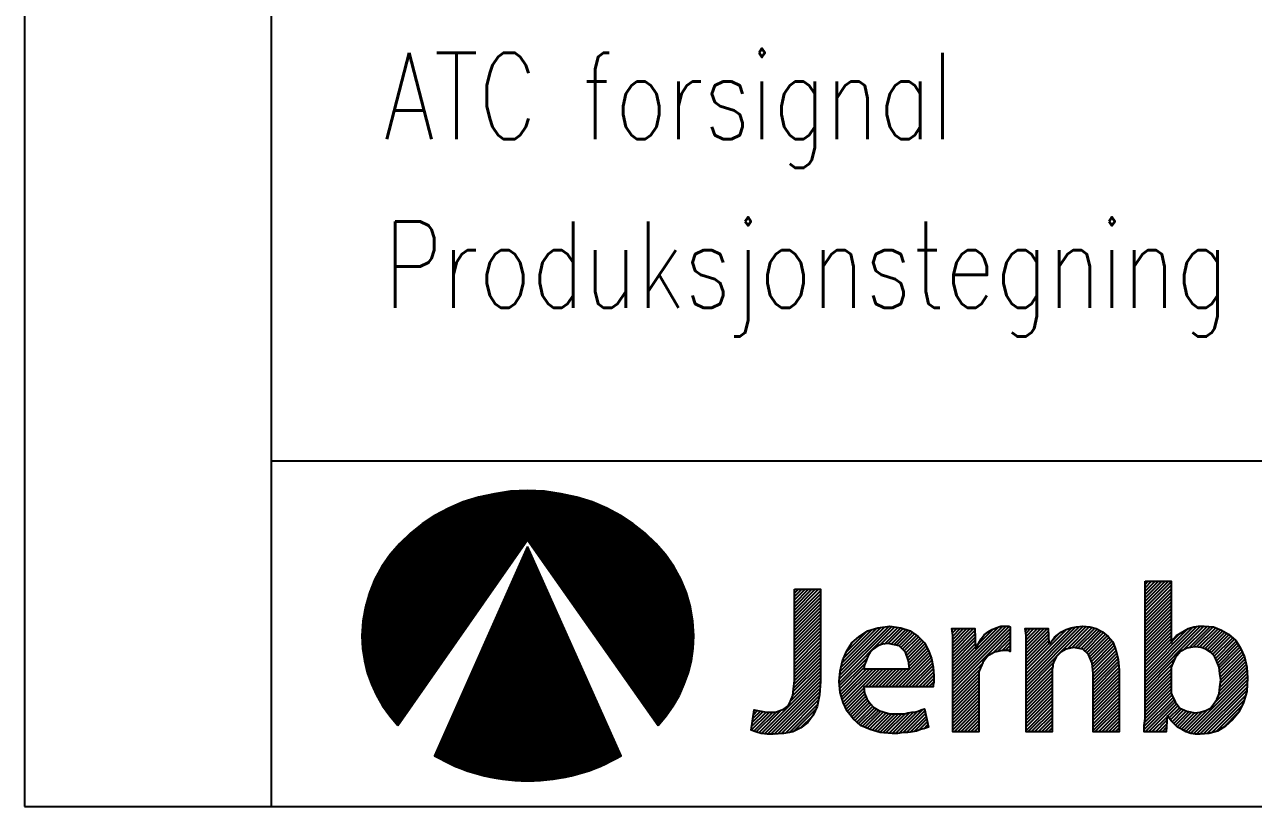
# Model space of a CAD drawing. Header units: millimetres. Extents: x 0 to 3600, y 0 to 5540.
# Drawn here: x 0 to 995, y 0 to 633 of the extents above; entities that cross this region are included whole.
import ezdxf
from ezdxf.enums import TextEntityAlignment as Align

# ---------------------------------------------------------------- set-up
doc = ezdxf.new("R2010")
doc.units = ezdxf.units.MM
doc.header["$LTSCALE"] = 6
for name, color, linetype in [('RAMME', 7, 'Continuous'), ('TITT-018', 4, 'Continuous'), ('TITT-035', 7, 'Continuous'), ('TITT-050', 5, 'Continuous'), ('TITT-TEKST25', 2, 'Continuous'), ('TITT-TEKST35', 7, 'Continuous'), ('TITT-TEKST50', 5, 'Continuous')]:
    doc.layers.add(name, color=color, linetype=linetype)
doc.styles.add('TITTEL', font='romans.shx', dxfattribs={"width": 0.65})

# ---------------------------------------------------------------- blocks, each defined once
blk = doc.blocks.new('*X2')
at = {"color": 0}
for p, q in [((1227.044, 64.384), (1228.322, 65.662)), ((1227.044, 64.561), (1228.145, 65.662)), ((1227.044, 64.738), (1227.968, 65.662)), ((1227.044, 64.914), (1227.792, 65.662)), ((1227.044, 65.091), (1227.615, 65.662)), ((1227.044, 65.268), (1227.438, 65.662)), ((1227.044, 65.445), (1227.261, 65.662)), ((1227.044, 65.621), (1227.085, 65.662)), ((1227.044, 64.207), (1228.416, 65.579)), ((1245.538, 64.846), (1246.769, 66.077)), ((1245.538, 65.023), (1246.592, 66.077)), ((1245.538, 65.2), (1246.415, 66.077)), ((1245.538, 65.377), (1246.238, 66.077)), ((1245.538, 65.553), (1246.062, 66.077)), ((1245.538, 65.73), (1245.885, 66.077)), ((1245.538, 65.907), (1245.708, 66.077)), ((1245.538, 64.67), (1246.909, 66.041)), ((1245.538, 64.493), (1246.909, 65.864)), ((1245.538, 64.316), (1246.909, 65.687)), ((1245.538, 64.139), (1246.909, 65.511)), ((1227.044, 64.03), (1228.416, 65.402)), ((1227.044, 63.854), (1228.416, 65.225)), ((1227.044, 63.677), (1228.416, 65.048)), ((1227.044, 63.5), (1228.416, 64.872)), ((1245.538, 63.962), (1246.909, 65.334)), ((1245.538, 63.786), (1246.909, 65.157)), ((1245.538, 63.609), (1246.909, 64.98)), ((1227.044, 63.323), (1228.416, 64.695)), ((1227.044, 63.147), (1228.416, 64.518)), ((1227.044, 62.97), (1228.416, 64.341)), ((1227.044, 62.793), (1228.416, 64.164)), ((1245.538, 63.432), (1246.909, 64.804)), ((1245.538, 63.255), (1246.909, 64.627)), ((1245.538, 63.079), (1246.909, 64.45)), ((1245.538, 62.902), (1246.909, 64.273)), ((1227.044, 62.616), (1228.416, 63.988)), ((1227.044, 62.439), (1228.416, 63.811)), ((1227.044, 62.263), (1228.416, 63.634)), ((1229.417, 60.746), (1232.341, 63.67)), ((1229.423, 60.929), (1232.186, 63.692)), ((1229.438, 61.121), (1232.018, 63.701)), ((1229.453, 61.312), (1231.814, 63.674)), ((1229.5, 61.537), (1231.61, 63.647)), ((1229.553, 61.766), (1231.396, 63.609)), ((1229.643, 62.033), (1231.14, 63.53)), ((1231.551, 62.703), (1232.496, 63.648)), ((1231.79, 62.766), (1232.65, 63.626)), ((1231.994, 62.793), (1232.783, 63.582)), ((1232.14, 62.762), (1232.916, 63.538)), ((1235.364, 63.511), (1235.436, 63.584)), ((1235.382, 63.352), (1235.613, 63.584)), ((1235.398, 60.893), (1238.213, 63.708)), ((1235.398, 61.07), (1238.036, 63.708)), ((1235.398, 60.716), (1238.376, 63.695)), ((1235.398, 61.247), (1237.823, 63.672)), ((1235.398, 62.484), (1236.497, 63.584)), ((1235.398, 62.661), (1236.32, 63.584)), ((1235.398, 62.838), (1236.144, 63.584)), ((1235.398, 63.015), (1235.967, 63.584)), ((1235.398, 63.191), (1235.79, 63.584)), ((1235.398, 60.54), (1238.431, 63.573)), ((1236.738, 62.764), (1237.543, 63.569)), ((1239.231, 63.49), (1239.326, 63.584)), ((1239.249, 63.331), (1239.502, 63.584)), ((1239.263, 60.692), (1242.276, 63.706)), ((1239.263, 60.516), (1242.435, 63.688)), ((1239.263, 60.869), (1242.08, 63.687)), ((1239.263, 61.046), (1241.877, 63.66)), ((1239.263, 61.223), (1241.671, 63.631)), ((1239.263, 62.46), (1240.386, 63.584)), ((1239.263, 62.637), (1240.209, 63.584)), ((1239.263, 62.814), (1240.033, 63.584)), ((1239.263, 62.99), (1239.856, 63.584)), ((1239.263, 63.167), (1239.679, 63.584)), ((1239.263, 61.399), (1241.417, 63.554)), ((1241.44, 62.516), (1242.594, 63.671)), ((1241.667, 62.567), (1242.74, 63.639)), ((1241.848, 62.571), (1242.881, 63.604)), ((1242, 62.546), (1243.012, 63.558)), ((1245.538, 62.725), (1246.909, 64.096)), ((1245.538, 62.548), (1246.909, 63.92)), ((1245.538, 62.371), (1246.909, 63.743)), ((1245.538, 60.604), (1248.643, 63.708)), ((1245.538, 60.78), (1248.466, 63.708)), ((1245.538, 60.957), (1248.274, 63.693)), ((1245.538, 61.134), (1248.053, 63.649)), ((1245.538, 62.195), (1246.909, 63.566)), ((1245.538, 61.311), (1247.792, 63.565)), ((1247.571, 62.46), (1248.807, 63.696)), ((1247.856, 62.568), (1248.97, 63.682)), ((1248.077, 62.612), (1249.133, 63.669)), ((1248.257, 62.615), (1249.264, 63.623)), ((1248.414, 62.596), (1249.39, 63.572)), ((1248.558, 62.563), (1249.516, 63.522)), ((1227.044, 62.086), (1228.416, 63.457)), ((1227.044, 61.909), (1228.416, 63.281)), ((1227.044, 61.732), (1228.416, 63.104)), ((1227.044, 61.556), (1228.416, 62.927)), ((1229.77, 62.336), (1230.863, 63.43)), ((1230.053, 62.797), (1230.205, 62.949)), ((1232.285, 62.731), (1233.049, 63.494)), ((1232.431, 62.7), (1233.175, 63.444)), ((1232.575, 62.666), (1233.279, 63.371)), ((1232.663, 62.578), (1233.383, 63.298)), ((1232.751, 62.49), (1233.487, 63.225)), ((1232.84, 62.401), (1233.588, 63.149)), ((1232.917, 62.302), (1233.676, 63.061)), ((1232.964, 62.172), (1233.765, 62.973)), ((1233.011, 62.042), (1233.853, 62.884)), ((1235.398, 62.307), (1236.566, 63.475)), ((1235.398, 60.363), (1238.431, 63.397)), ((1235.398, 62.131), (1236.572, 63.305)), ((1235.398, 61.954), (1236.579, 63.135)), ((1235.398, 61.777), (1236.586, 62.965)), ((1237.484, 62.272), (1238.431, 63.22)), ((1237.757, 62.368), (1238.431, 63.043)), ((1237.977, 62.412), (1238.431, 62.866)), ((1239.263, 62.283), (1240.433, 63.454)), ((1239.263, 62.107), (1240.442, 63.286)), ((1239.263, 61.93), (1240.451, 63.118)), ((1239.263, 61.753), (1240.46, 62.95)), ((1240.596, 62.909), (1240.989, 63.302)), ((1242.151, 62.52), (1243.13, 63.499)), ((1242.283, 62.475), (1243.248, 63.44)), ((1242.371, 62.387), (1243.352, 63.368)), ((1242.46, 62.298), (1243.447, 63.286)), ((1242.547, 62.209), (1243.542, 63.204)), ((1242.602, 62.088), (1243.63, 63.115)), ((1242.658, 61.966), (1243.712, 63.02)), ((1242.713, 61.845), (1243.793, 62.925)), ((1245.538, 62.018), (1246.909, 63.389)), ((1245.538, 61.841), (1246.909, 63.213)), ((1245.538, 61.664), (1246.909, 63.036)), ((1246.944, 62.894), (1247.35, 63.3)), ((1248.691, 62.519), (1249.635, 63.464)), ((1248.806, 62.458), (1249.749, 63.401)), ((1248.912, 62.387), (1249.863, 63.337)), ((1249.013, 62.311), (1249.97, 63.268)), ((1249.101, 62.223), (1250.064, 63.185)), ((1249.19, 62.134), (1250.158, 63.102)), ((1249.245, 62.013), (1250.251, 63.019)), ((1249.298, 61.889), (1250.337, 62.928)), ((1227.044, 61.379), (1228.416, 62.75)), ((1227.044, 61.202), (1228.416, 62.573)), ((1227.044, 61.025), (1228.416, 62.397)), ((1227.044, 60.848), (1228.416, 62.22)), ((1232.184, 60.508), (1234.105, 62.429)), ((1232.361, 60.508), (1234.156, 62.303)), ((1233.058, 61.913), (1233.928, 62.782)), ((1233.082, 61.76), (1233.987, 62.665)), ((1233.098, 61.599), (1234.046, 62.547)), ((1235.398, 61.6), (1236.593, 62.795)), ((1235.398, 61.424), (1236.6, 62.626)), ((1238.162, 62.42), (1238.431, 62.69)), ((1238.339, 62.42), (1238.431, 62.513)), ((1239.263, 61.576), (1240.468, 62.782)), ((1242.757, 61.712), (1243.859, 62.814)), ((1242.769, 61.548), (1243.91, 62.688)), ((1242.782, 61.383), (1243.96, 62.562)), ((1242.795, 61.219), (1244.008, 62.432)), ((1242.795, 61.043), (1244.043, 62.291)), ((1245.538, 61.488), (1246.909, 62.859)), ((1249.351, 61.765), (1250.403, 62.817)), ((1249.404, 61.641), (1250.469, 62.707)), ((1249.449, 61.51), (1250.536, 62.596)), ((1249.469, 61.353), (1250.596, 62.48)), ((1249.488, 61.195), (1250.651, 62.358)), ((1249.508, 61.038), (1250.706, 62.237)), ((1226.987, 60.261), (1228.416, 61.69)), ((1227.01, 60.46), (1228.416, 61.866)), ((1227.027, 60.655), (1228.416, 62.043)), ((1229.429, 60.581), (1230.876, 62.028)), ((1229.441, 60.416), (1230.774, 61.75)), ((1232.538, 60.508), (1234.207, 62.177)), ((1232.715, 60.508), (1234.257, 62.051)), ((1232.891, 60.508), (1234.293, 61.91)), ((1233.068, 60.508), (1234.32, 61.76)), ((1233.245, 60.508), (1234.347, 61.611)), ((1235.398, 60.186), (1236.956, 61.744)), ((1239.263, 60.339), (1240.714, 61.79)), ((1239.263, 60.162), (1240.669, 61.568)), ((1242.795, 60.866), (1244.078, 62.149)), ((1242.795, 60.689), (1244.114, 62.008)), ((1242.795, 60.512), (1244.133, 61.85)), ((1242.795, 60.336), (1244.145, 61.685)), ((1245.538, 60.427), (1247.09, 61.979)), ((1245.538, 60.25), (1246.973, 61.685)), ((1249.461, 60.284), (1250.866, 61.689)), ((1249.483, 60.483), (1250.833, 61.833)), ((1249.505, 60.682), (1250.8, 61.977)), ((1249.527, 60.881), (1250.762, 62.115)), ((1225.311, 58.055), (1228.416, 61.159)), ((1225.469, 58.035), (1228.416, 60.982)), ((1226.833, 59.753), (1228.416, 61.336)), ((1226.962, 60.059), (1228.416, 61.513)), ((1229.452, 60.251), (1230.711, 61.509)), ((1229.488, 60.11), (1230.842, 61.464)), ((1229.529, 59.975), (1231.019, 61.464)), ((1229.571, 59.84), (1231.196, 61.464)), ((1229.613, 59.704), (1231.372, 61.464)), ((1229.665, 59.58), (1231.549, 61.464)), ((1230.77, 60.508), (1231.726, 61.464)), ((1230.947, 60.508), (1231.903, 61.464)), ((1231.124, 60.508), (1232.08, 61.464)), ((1231.3, 60.508), (1232.256, 61.464)), ((1231.477, 60.508), (1232.433, 61.464)), ((1231.654, 60.508), (1232.61, 61.464)), ((1231.831, 60.508), (1232.787, 61.464)), ((1232.008, 60.508), (1232.963, 61.464)), ((1233.422, 60.508), (1234.367, 61.454)), ((1233.599, 60.508), (1234.382, 61.292)), ((1233.775, 60.508), (1234.397, 61.13)), ((1233.952, 60.508), (1234.4, 60.956)), ((1235.398, 60.009), (1236.838, 61.45)), ((1235.398, 59.833), (1236.769, 61.204)), ((1235.398, 59.656), (1236.769, 61.027)), ((1239.263, 59.985), (1240.634, 61.357)), ((1239.263, 59.808), (1240.634, 61.18)), ((1239.263, 59.632), (1240.634, 61.003)), ((1242.795, 60.159), (1244.156, 61.52)), ((1242.795, 59.982), (1244.166, 61.354)), ((1242.795, 59.805), (1244.166, 61.177)), ((1242.795, 59.629), (1244.166, 61)), ((1245.538, 60.073), (1246.909, 61.445)), ((1245.538, 59.897), (1246.909, 61.268)), ((1245.538, 59.72), (1246.909, 61.091)), ((1247.81, 58.103), (1250.923, 61.215)), ((1247.942, 58.058), (1250.934, 61.05)), ((1249.211, 59.681), (1250.911, 61.38)), ((1249.412, 60.058), (1250.899, 61.545)), ((1225.626, 58.016), (1228.416, 60.806)), ((1225.802, 58.015), (1228.405, 60.618)), ((1225.983, 58.02), (1228.394, 60.43)), ((1229.72, 59.459), (1230.709, 60.447)), ((1229.776, 59.337), (1230.729, 60.29)), ((1234.129, 60.508), (1234.4, 60.78)), ((1234.306, 60.508), (1234.359, 60.561)), ((1235.398, 59.479), (1236.769, 60.85)), ((1235.398, 59.302), (1236.769, 60.674)), ((1235.398, 59.125), (1236.769, 60.497)), ((1235.398, 58.949), (1236.769, 60.32)), ((1239.263, 59.455), (1240.634, 60.826)), ((1239.263, 59.278), (1240.634, 60.65)), ((1239.263, 59.101), (1240.634, 60.473)), ((1239.263, 58.925), (1240.634, 60.296)), ((1242.795, 59.452), (1244.166, 60.823)), ((1242.795, 59.275), (1244.166, 60.646)), ((1242.795, 59.098), (1244.166, 60.47)), ((1242.795, 58.921), (1244.166, 60.293)), ((1245.538, 59.543), (1246.909, 60.914)), ((1245.538, 59.366), (1246.909, 60.738)), ((1245.538, 59.189), (1246.909, 60.561)), ((1245.538, 59.013), (1246.909, 60.384)), ((1248.093, 58.032), (1250.935, 60.874)), ((1248.252, 58.015), (1250.924, 60.687)), ((1248.429, 58.015), (1250.913, 60.499)), ((1248.622, 58.031), (1250.902, 60.311)), ((1226.175, 58.034), (1228.383, 60.243)), ((1226.366, 58.049), (1228.365, 60.048)), ((1226.568, 58.074), (1228.321, 59.827)), ((1229.832, 59.216), (1230.757, 60.142)), ((1229.91, 59.118), (1230.811, 60.018)), ((1229.989, 59.02), (1230.864, 59.895)), ((1230.067, 58.922), (1230.933, 59.787)), ((1230.146, 58.824), (1231.004, 59.681)), ((1235.398, 58.772), (1236.769, 60.143)), ((1235.398, 58.595), (1236.769, 59.967)), ((1235.398, 58.418), (1236.769, 59.79)), ((1239.263, 58.748), (1240.634, 60.119)), ((1239.263, 58.571), (1240.634, 59.942)), ((1239.263, 58.394), (1240.634, 59.766)), ((1242.795, 58.745), (1244.166, 60.116)), ((1242.795, 58.568), (1244.166, 59.939)), ((1242.795, 58.391), (1244.166, 59.763)), ((1245.496, 58.441), (1247.012, 59.956)), ((1245.496, 58.264), (1247.066, 59.834)), ((1245.514, 58.636), (1246.957, 60.078)), ((1245.537, 58.835), (1246.909, 60.207)), ((1245.549, 58.14), (1247.122, 59.713)), ((1248.816, 58.049), (1250.848, 60.08)), ((1249.037, 58.093), (1250.777, 59.832)), ((1224.769, 58.219), (1225.728, 59.179)), ((1224.788, 58.416), (1225.551, 59.179)), ((1224.82, 58.625), (1225.399, 59.203)), ((1224.853, 58.834), (1225.249, 59.23)), ((1224.885, 59.042), (1225.102, 59.26)), ((1224.901, 58.175), (1225.905, 59.179)), ((1224.917, 59.251), (1224.96, 59.294)), ((1225.035, 58.132), (1226.099, 59.196)), ((1225.172, 58.093), (1226.372, 59.292)), ((1226.78, 58.109), (1228.277, 59.606)), ((1227.013, 58.165), (1228.193, 59.346)), ((1227.367, 58.342), (1228.046, 59.022)), ((1230.237, 58.737), (1231.084, 59.585)), ((1230.33, 58.654), (1231.173, 59.497)), ((1230.424, 58.571), (1231.265, 59.412)), ((1230.517, 58.488), (1231.371, 59.342)), ((1230.636, 58.43), (1231.477, 59.271)), ((1230.761, 58.378), (1231.611, 59.228)), ((1230.886, 58.326), (1231.748, 59.188)), ((1231.011, 58.274), (1231.886, 59.149)), ((1231.144, 58.23), (1232.023, 59.11)), ((1231.279, 58.189), (1232.186, 59.095)), ((1231.414, 58.147), (1232.362, 59.095)), ((1231.549, 58.106), (1232.539, 59.095)), ((1231.709, 58.089), (1232.716, 59.095)), ((1231.875, 58.078), (1232.903, 59.105)), ((1232.041, 58.067), (1233.132, 59.158)), ((1232.207, 58.056), (1233.329, 59.179)), ((1232.384, 58.056), (1233.526, 59.199)), ((1232.573, 58.069), (1233.832, 59.327)), ((1232.779, 58.098), (1233.924, 59.243)), ((1232.956, 58.098), (1233.955, 59.097)), ((1235.398, 58.242), (1236.769, 59.613)), ((1235.472, 58.14), (1236.769, 59.436)), ((1235.649, 58.14), (1236.769, 59.259)), ((1235.826, 58.14), (1236.769, 59.083)), ((1239.263, 58.217), (1240.634, 59.589)), ((1239.361, 58.14), (1240.634, 59.412)), ((1239.538, 58.14), (1240.634, 59.235)), ((1239.715, 58.14), (1240.634, 59.059)), ((1242.795, 58.214), (1244.166, 59.586)), ((1242.897, 58.14), (1244.166, 59.409)), ((1243.074, 58.14), (1244.166, 59.232)), ((1243.251, 58.14), (1244.166, 59.055)), ((1245.725, 58.14), (1247.197, 59.612)), ((1246.739, 58.977), (1247.273, 59.511)), ((1246.81, 58.87), (1247.349, 59.41)), ((1246.881, 58.764), (1247.461, 59.344)), ((1246.962, 58.669), (1247.583, 59.29)), ((1247.05, 58.58), (1247.705, 59.236)), ((1247.139, 58.492), (1247.846, 59.199)), ((1247.227, 58.404), (1247.993, 59.17)), ((1247.34, 58.34), (1248.14, 59.14)), ((1247.458, 58.281), (1248.34, 59.163)), ((1247.57, 58.217), (1248.566, 59.213)), ((1247.681, 58.15), (1248.846, 59.316)), ((1249.281, 58.159), (1250.667, 59.545)), ((1249.656, 58.358), (1250.49, 59.192)), ((1233.154, 58.119), (1233.987, 58.952)), ((1233.369, 58.158), (1234.018, 58.807)), ((1233.625, 58.237), (1234.05, 58.662)), ((1233.863, 58.298), (1234.082, 58.517)), ((1236.003, 58.14), (1236.769, 58.906)), ((1236.179, 58.14), (1236.769, 58.729)), ((1236.356, 58.14), (1236.769, 58.552)), ((1236.533, 58.14), (1236.769, 58.376)), ((1239.892, 58.14), (1240.634, 58.882)), ((1240.069, 58.14), (1240.634, 58.705)), ((1240.245, 58.14), (1240.634, 58.528)), ((1240.422, 58.14), (1240.634, 58.351)), ((1243.427, 58.14), (1244.166, 58.879)), ((1243.604, 58.14), (1244.166, 58.702)), ((1243.781, 58.14), (1244.166, 58.525)), ((1243.958, 58.14), (1244.166, 58.348)), ((1245.902, 58.14), (1246.7, 58.937)), ((1246.079, 58.14), (1246.69, 58.751)), ((1246.256, 58.14), (1246.681, 58.565)), ((1246.433, 58.14), (1246.672, 58.379)), ((1236.71, 58.14), (1236.769, 58.199)), ((1240.599, 58.14), (1240.634, 58.175)), ((1244.134, 58.14), (1244.166, 58.172)), ((1246.609, 58.14), (1246.663, 58.193))]:
    blk.add_line(p, q, dxfattribs=at)
blk = doc.blocks.new('*X1')
at = {"color": 0}
for p, q in [((1239.18, 90.66), (1258.64, 110.12)), ((1239.19, 90.49), (1258.85, 110.15)), ((1239.19, 90.85), (1258.43, 110.09)), ((1239.2, 90.16), (1259.26, 110.21)), ((1239.2, 90.32), (1259.05, 110.18)), ((1239.2, 91.04), (1258.22, 110.06)), ((1239.21, 89.99), (1259.44, 110.22)), ((1239.21, 91.23), (1258.01, 110.03)), ((1239.22, 89.82), (1259.63, 110.23)), ((1239.23, 89.65), (1259.81, 110.23)), ((1239.23, 91.41), (1257.8, 109.99)), ((1239.24, 89.48), (1259.99, 110.24)), ((1239.24, 91.6), (1257.6, 109.96)), ((1239.25, 89.15), (1260.36, 110.25)), ((1239.25, 89.31), (1260.18, 110.25)), ((1239.25, 91.79), (1257.39, 109.93)), ((1239.26, 88.98), (1260.55, 110.26)), ((1239.26, 91.98), (1257.18, 109.9)), ((1239.27, 92.17), (1256.97, 109.86)), ((1239.28, 92.36), (1256.74, 109.81)), ((1239.29, 88.82), (1260.73, 110.27)), ((1239.3, 92.55), (1256.52, 109.77)), ((1239.31, 88.67), (1260.91, 110.27)), ((1239.32, 92.74), (1256.29, 109.72)), ((1239.33, 88.52), (1261.1, 110.28)), ((1239.35, 88.36), (1261.28, 110.29)), ((1239.35, 92.95), (1256.07, 109.67)), ((1239.38, 88.21), (1261.46, 110.29)), ((1239.39, 93.17), (1255.85, 109.63)), ((1239.4, 88.05), (1261.64, 110.29)), ((1239.42, 87.9), (1261.81, 110.29)), ((1239.42, 93.38), (1255.62, 109.58)), ((1239.45, 87.75), (1261.98, 110.28)), ((1239.46, 93.59), (1255.4, 109.53)), ((1239.47, 87.59), (1262.15, 110.27)), ((1239.49, 87.44), (1262.32, 110.27)), ((1239.52, 87.29), (1262.49, 110.26)), ((1239.55, 87.14), (1262.66, 110.25)), ((1239.59, 87), (1262.83, 110.25)), ((1239.62, 86.86), (1263, 110.24)), ((1239.65, 86.72), (1263.17, 110.24)), ((1239.69, 86.57), (1263.34, 110.23)), ((1239.72, 86.43), (1263.51, 110.22)), ((1239.76, 86.29), (1263.69, 110.22)), ((1239.79, 86.14), (1263.85, 110.21)), ((1239.82, 86), (1264.01, 110.19)), ((1239.86, 85.86), (1264.16, 110.16)), ((1239.89, 85.72), (1264.31, 110.14)), ((1239.94, 85.59), (1264.47, 110.12)), ((1239.99, 85.46), (1264.62, 110.09)), ((1240.04, 85.33), (1264.78, 110.07)), ((1240.08, 85.2), (1264.93, 110.05)), ((1240.13, 85.07), (1265.08, 110.03)), ((1240.18, 84.94), (1265.24, 110)), ((1240.23, 84.81), (1265.39, 109.98)), ((1240.27, 84.68), (1265.55, 109.96)), ((1240.32, 84.55), (1265.7, 109.93)), ((1240.37, 84.43), (1265.85, 109.91)), ((1240.42, 84.3), (1266.01, 109.89)), ((1240.46, 84.17), (1266.16, 109.86)), ((1240.52, 84.04), (1266.3, 109.83)), ((1240.57, 83.92), (1266.45, 109.8)), ((1240.63, 83.8), (1266.59, 109.77)), ((1240.68, 83.68), (1266.74, 109.74)), ((1240.73, 83.55), (1266.88, 109.7)), ((1240.79, 83.43), (1267.03, 109.67)), ((1240.84, 83.31), (1267.17, 109.64)), ((1240.9, 83.19), (1267.32, 109.61)), ((1240.95, 83.06), (1267.47, 109.58)), ((1261.61, 103.54), (1267.61, 109.55)), ((1261.68, 103.44), (1267.76, 109.52)), ((1239.5, 93.81), (1255.17, 109.48)), ((1239.53, 94.02), (1254.95, 109.44)), ((1239.57, 94.23), (1254.7, 109.36)), ((1239.61, 94.45), (1254.43, 109.27)), ((1239.65, 94.66), (1254.17, 109.19)), ((1239.72, 94.91), (1253.91, 109.1)), ((1239.79, 95.16), (1253.65, 109.02)), ((1239.86, 95.41), (1253.38, 108.93)), ((1239.93, 95.66), (1253.12, 108.85)), ((1240.01, 95.91), (1252.86, 108.76)), ((1240.08, 96.16), (1252.55, 108.63)), ((1240.15, 96.4), (1252.24, 108.5)), ((1240.25, 96.68), (1251.94, 108.37)), ((1240.38, 96.98), (1251.63, 108.24)), ((1240.5, 97.28), (1251.32, 108.11)), ((1240.62, 97.58), (1251.01, 107.98)), ((1261.75, 103.34), (1267.9, 109.48)), ((1261.83, 103.23), (1268.05, 109.45)), ((1261.9, 103.13), (1268.19, 109.42)), ((1261.97, 103.03), (1268.33, 109.38)), ((1262.05, 102.92), (1268.46, 109.34)), ((1262.12, 102.82), (1268.59, 109.29)), ((1262.19, 102.71), (1268.73, 109.25)), ((1262.27, 102.61), (1268.86, 109.21)), ((1262.34, 102.51), (1269, 109.16)), ((1262.41, 102.4), (1269.13, 109.12)), ((1262.48, 102.3), (1269.26, 109.08)), ((1262.56, 102.2), (1269.4, 109.04)), ((1262.63, 102.09), (1269.53, 108.99)), ((1262.7, 101.99), (1269.67, 108.95)), ((1262.78, 101.88), (1269.8, 108.91)), ((1262.85, 101.78), (1269.93, 108.86)), ((1262.92, 101.68), (1270.07, 108.82)), ((1263, 101.57), (1270.2, 108.78)), ((1263.07, 101.47), (1270.33, 108.73)), ((1263.14, 101.37), (1270.45, 108.68)), ((1263.21, 101.26), (1270.58, 108.62)), ((1263.29, 101.16), (1270.7, 108.57)), ((1263.36, 101.05), (1270.83, 108.52)), ((1263.43, 100.95), (1270.95, 108.47)), ((1263.51, 100.85), (1271.07, 108.41)), ((1263.58, 100.74), (1271.2, 108.36)), ((1263.65, 100.64), (1271.32, 108.31)), ((1263.73, 100.53), (1271.45, 108.26)), ((1263.8, 100.43), (1271.57, 108.2)), ((1263.87, 100.33), (1271.69, 108.15)), ((1263.94, 100.22), (1271.82, 108.1)), ((1264.02, 100.12), (1271.94, 108.04)), ((1264.09, 100.02), (1272.07, 107.99)), ((1264.16, 99.91), (1272.19, 107.94)), ((1264.24, 99.81), (1272.31, 107.88)), ((1240.74, 97.88), (1250.66, 107.8)), ((1240.87, 98.18), (1250.28, 107.6)), ((1241.04, 98.53), (1249.9, 107.4)), ((1241.27, 98.94), (1249.52, 107.19)), ((1241.49, 99.34), (1249.15, 106.99)), ((1241.72, 99.74), (1248.67, 106.69)), ((1241.99, 100.19), (1248.15, 106.35)), ((1264.31, 99.7), (1272.42, 107.82)), ((1264.38, 99.6), (1272.54, 107.76)), ((1264.46, 99.5), (1272.65, 107.69)), ((1264.53, 99.39), (1272.77, 107.63)), ((1264.6, 99.29), (1272.88, 107.57)), ((1264.67, 99.19), (1273, 107.51)), ((1264.75, 99.08), (1273.11, 107.45)), ((1264.82, 98.98), (1273.23, 107.39)), ((1264.89, 98.87), (1273.34, 107.33)), ((1264.97, 98.77), (1273.46, 107.26)), ((1265.04, 98.67), (1273.58, 107.2)), ((1265.11, 98.56), (1273.69, 107.14)), ((1265.19, 98.46), (1273.81, 107.08)), ((1265.26, 98.36), (1273.92, 107.02)), ((1265.33, 98.25), (1274.04, 106.96)), ((1265.4, 98.15), (1274.15, 106.89)), ((1265.48, 98.04), (1274.25, 106.82)), ((1265.55, 97.94), (1274.36, 106.75)), ((1265.62, 97.84), (1274.47, 106.68)), ((1265.7, 97.73), (1274.57, 106.61)), ((1265.77, 97.63), (1274.68, 106.54)), ((1265.84, 97.52), (1274.79, 106.47)), ((1265.91, 97.42), (1274.89, 106.4)), ((1265.99, 97.32), (1275, 106.33)), ((1266.06, 97.21), (1275.11, 106.26)), ((1266.13, 97.11), (1275.21, 106.19)), ((1242.39, 100.77), (1247.64, 106.01)), ((1242.79, 101.34), (1246.99, 105.54)), ((1243.51, 102.24), (1246.15, 104.88)), ((1266.21, 97.01), (1275.32, 106.12)), ((1266.28, 96.9), (1275.43, 106.05)), ((1266.35, 96.8), (1275.53, 105.98)), ((1266.43, 96.69), (1275.64, 105.91)), ((1266.5, 96.59), (1275.75, 105.84)), ((1266.57, 96.49), (1275.85, 105.76)), ((1266.64, 96.38), (1275.95, 105.69)), ((1266.72, 96.28), (1276.05, 105.61)), ((1266.79, 96.18), (1276.15, 105.53)), ((1266.86, 96.07), (1276.25, 105.46)), ((1266.94, 95.97), (1276.35, 105.38)), ((1267.01, 95.86), (1276.45, 105.3)), ((1267.08, 95.76), (1276.55, 105.23)), ((1267.16, 95.66), (1276.65, 105.15)), ((1267.23, 95.55), (1276.75, 105.07)), ((1267.3, 95.45), (1276.85, 105)), ((1267.37, 95.35), (1276.95, 104.92)), ((1267.45, 95.24), (1277.05, 104.84)), ((1267.52, 95.14), (1277.15, 104.76)), ((1267.59, 95.03), (1277.25, 104.69)), ((1267.67, 94.93), (1277.35, 104.61)), ((1267.74, 94.83), (1277.44, 104.53)), ((1241.01, 82.94), (1261.14, 103.07)), ((1267.81, 94.72), (1277.53, 104.44)), ((1267.89, 94.62), (1277.62, 104.36)), ((1267.96, 94.51), (1277.71, 104.27)), ((1268.03, 94.41), (1277.8, 104.18)), ((1268.1, 94.31), (1277.89, 104.09)), ((1268.18, 94.2), (1277.98, 104.01)), ((1268.25, 94.1), (1278.07, 103.92)), ((1268.32, 94), (1278.16, 103.83)), ((1268.4, 93.89), (1278.25, 103.75)), ((1268.47, 93.79), (1278.34, 103.66)), ((1268.54, 93.68), (1278.43, 103.57)), ((1268.62, 93.58), (1278.52, 103.49)), ((1268.69, 93.48), (1278.61, 103.4)), ((1268.76, 93.37), (1278.7, 103.31)), ((1268.83, 93.27), (1278.79, 103.22)), ((1268.91, 93.17), (1278.88, 103.14)), ((1268.98, 93.06), (1278.96, 103.04)), ((1269.05, 92.96), (1279.04, 102.95)), ((1241.06, 82.82), (1260.72, 102.48)), ((1241.12, 82.7), (1260.31, 101.89)), ((1241.18, 82.58), (1259.9, 101.31)), ((1259.87, 98.97), (1262.18, 101.29)), ((1260.01, 99.29), (1262.13, 101.41)), ((1260.15, 99.61), (1262.07, 101.53)), ((1260.29, 99.93), (1262.02, 101.66)), ((1260.43, 100.25), (1261.96, 101.78)), ((1260.57, 100.57), (1261.91, 101.9)), ((1260.72, 100.88), (1261.86, 102.02)), ((1260.86, 101.2), (1261.8, 102.15)), ((1261, 101.52), (1261.75, 102.27)), ((1261.14, 101.84), (1261.69, 102.39)), ((1261.28, 102.16), (1261.64, 102.51)), ((1261.42, 102.48), (1261.58, 102.63)), ((1269.13, 92.85), (1279.12, 102.85)), ((1269.2, 92.75), (1279.2, 102.76)), ((1269.27, 92.65), (1279.29, 102.66)), ((1269.35, 92.54), (1279.37, 102.57)), ((1269.42, 92.44), (1279.45, 102.47)), ((1269.49, 92.34), (1279.53, 102.38)), ((1269.56, 92.23), (1279.61, 102.28)), ((1269.64, 92.13), (1279.7, 102.19)), ((1269.71, 92.02), (1279.78, 102.09)), ((1269.78, 91.92), (1279.86, 102)), ((1269.86, 91.82), (1279.94, 101.9)), ((1269.93, 91.71), (1280.02, 101.81)), ((1270, 91.61), (1280.1, 101.71)), ((1270.08, 91.5), (1280.18, 101.61)), ((1270.15, 91.4), (1280.26, 101.51)), ((1270.22, 91.3), (1280.33, 101.4)), ((1270.29, 91.19), (1280.4, 101.3)), ((1241.24, 82.47), (1259.49, 100.72)), ((1241.31, 82.36), (1259.08, 100.13)), ((1257.88, 94.52), (1262.95, 99.58)), ((1258.03, 94.83), (1262.89, 99.7)), ((1258.17, 95.15), (1262.84, 99.83)), ((1258.31, 95.47), (1262.78, 99.95)), ((1258.45, 95.79), (1262.73, 100.07)), ((1258.59, 96.11), (1262.68, 100.19)), ((1258.73, 96.43), (1262.62, 100.31)), ((1258.88, 96.75), (1262.57, 100.44)), ((1259.02, 97.06), (1262.51, 100.56)), ((1259.16, 97.38), (1262.46, 100.68)), ((1259.3, 97.7), (1262.4, 100.8)), ((1259.44, 98.02), (1262.35, 100.92)), ((1259.58, 98.34), (1262.29, 101.05)), ((1259.72, 98.66), (1262.24, 101.17)), ((1270.37, 91.09), (1280.47, 101.19)), ((1270.44, 90.99), (1280.54, 101.09)), ((1270.51, 90.88), (1280.62, 100.99)), ((1270.59, 90.78), (1280.69, 100.88)), ((1270.66, 90.67), (1280.76, 100.78)), ((1270.73, 90.57), (1280.83, 100.67)), ((1270.8, 90.47), (1280.91, 100.57)), ((1270.88, 90.36), (1280.98, 100.46)), ((1270.95, 90.26), (1281.05, 100.36)), ((1271.02, 90.16), (1281.12, 100.25)), ((1271.1, 90.05), (1281.2, 100.15)), ((1271.17, 89.95), (1281.27, 100.05)), ((1271.24, 89.84), (1281.33, 99.93)), ((1271.32, 89.74), (1281.4, 99.82)), ((1271.39, 89.64), (1281.46, 99.71)), ((1271.46, 89.53), (1281.52, 99.59)), ((1241.37, 82.25), (1258.66, 99.54)), ((1241.44, 82.14), (1258.25, 98.95)), ((1241.5, 82.03), (1257.84, 98.36)), ((1256.04, 90.38), (1263.66, 97.99)), ((1256.18, 90.7), (1263.6, 98.12)), ((1256.33, 91.01), (1263.55, 98.24)), ((1256.47, 91.33), (1263.5, 98.36)), ((1256.61, 91.65), (1263.44, 98.48)), ((1256.75, 91.97), (1263.39, 98.6)), ((1256.89, 92.29), (1263.33, 98.73)), ((1257.03, 92.61), (1263.28, 98.85)), ((1257.18, 92.92), (1263.22, 98.97)), ((1257.32, 93.24), (1263.17, 99.09)), ((1257.46, 93.56), (1263.11, 99.21)), ((1257.6, 93.88), (1263.06, 99.34)), ((1257.74, 94.2), (1263, 99.46)), ((1271.53, 89.43), (1281.59, 99.48)), ((1271.61, 89.33), (1281.65, 99.37)), ((1271.68, 89.22), (1281.71, 99.25)), ((1271.75, 89.12), (1281.78, 99.14)), ((1271.83, 89.01), (1281.84, 99.03)), ((1271.9, 88.91), (1281.9, 98.91)), ((1271.97, 88.81), (1281.97, 98.8)), ((1272.05, 88.7), (1282.03, 98.69)), ((1272.12, 88.6), (1282.09, 98.57)), ((1272.19, 88.49), (1282.16, 98.46)), ((1272.26, 88.39), (1282.22, 98.35)), ((1272.34, 88.29), (1282.28, 98.23)), ((1272.41, 88.18), (1282.33, 98.1)), ((1272.48, 88.08), (1282.38, 97.97)), ((1241.57, 81.92), (1257.43, 97.77)), ((1241.64, 81.8), (1257.01, 97.18)), ((1241.7, 81.69), (1256.6, 96.59)), ((1254.06, 85.92), (1264.42, 96.28)), ((1254.2, 86.24), (1264.37, 96.41)), ((1254.34, 86.56), (1264.32, 96.53)), ((1254.49, 86.88), (1264.26, 96.65)), ((1254.63, 87.19), (1264.21, 96.77)), ((1254.77, 87.51), (1264.15, 96.89)), ((1254.91, 87.83), (1264.1, 97.02)), ((1255.05, 88.15), (1264.04, 97.14)), ((1255.19, 88.47), (1263.99, 97.26)), ((1255.33, 88.79), (1263.93, 97.38)), ((1255.48, 89.1), (1263.88, 97.51)), ((1255.62, 89.42), (1263.82, 97.63)), ((1255.76, 89.74), (1263.77, 97.75)), ((1255.9, 90.06), (1263.71, 97.87)), ((1272.56, 87.98), (1282.43, 97.85)), ((1272.63, 87.87), (1282.48, 97.72)), ((1272.7, 87.77), (1282.53, 97.6)), ((1272.78, 87.66), (1282.58, 97.47)), ((1272.85, 87.56), (1282.63, 97.35)), ((1272.92, 87.46), (1282.69, 97.22)), ((1272.99, 87.35), (1282.74, 97.1)), ((1273.07, 87.25), (1282.79, 96.97)), ((1273.14, 87.15), (1282.84, 96.85)), ((1273.21, 87.04), (1282.89, 96.72)), ((1273.29, 86.94), (1282.94, 96.59)), ((1273.36, 86.83), (1282.99, 96.47)), ((1273.43, 86.73), (1283.03, 96.33)), ((1241.77, 81.58), (1256.19, 96)), ((1241.83, 81.47), (1255.78, 95.42)), ((1241.9, 81.36), (1255.37, 94.83)), ((1252.08, 81.46), (1265.19, 94.57)), ((1252.22, 81.78), (1265.14, 94.7)), ((1252.36, 82.1), (1265.08, 94.82)), ((1252.5, 82.42), (1265.03, 94.94)), ((1252.64, 82.74), (1264.97, 95.06)), ((1252.79, 83.05), (1264.92, 95.19)), ((1252.93, 83.37), (1264.86, 95.31)), ((1253.07, 83.69), (1264.81, 95.43)), ((1253.21, 84.01), (1264.75, 95.55)), ((1253.35, 84.33), (1264.7, 95.67)), ((1253.49, 84.65), (1264.64, 95.8)), ((1253.64, 84.96), (1264.59, 95.92)), ((1253.78, 85.28), (1264.53, 96.04)), ((1253.92, 85.6), (1264.48, 96.16)), ((1273.51, 86.63), (1283.07, 96.19)), ((1273.58, 86.52), (1283.11, 96.05)), ((1273.65, 86.42), (1283.15, 95.92)), ((1273.72, 86.32), (1283.19, 95.78)), ((1273.8, 86.21), (1283.23, 95.64)), ((1273.87, 86.11), (1283.27, 95.51)), ((1273.94, 86), (1283.31, 95.37)), ((1274.02, 85.9), (1283.35, 95.23)), ((1274.09, 85.8), (1283.39, 95.09)), ((1274.16, 85.69), (1283.43, 94.96)), ((1274.24, 85.59), (1283.47, 94.82)), ((1274.31, 85.48), (1283.51, 94.68)), ((1241.96, 81.25), (1254.95, 94.24)), ((1242.04, 81.14), (1254.54, 93.65)), ((1242.11, 81.04), (1254.13, 93.06)), ((1250.24, 77.32), (1265.9, 92.99)), ((1250.38, 77.64), (1265.85, 93.11)), ((1250.52, 77.96), (1265.79, 93.23)), ((1250.66, 78.28), (1265.74, 93.35)), ((1250.8, 78.6), (1265.68, 93.48)), ((1250.95, 78.92), (1265.63, 93.6)), ((1251.09, 79.23), (1265.57, 93.72)), ((1251.23, 79.55), (1265.52, 93.84)), ((1251.37, 79.87), (1265.46, 93.96)), ((1251.51, 80.19), (1265.41, 94.09)), ((1251.65, 80.51), (1265.35, 94.21)), ((1251.79, 80.83), (1265.3, 94.33)), ((1251.94, 81.14), (1265.24, 94.45)), ((1274.38, 85.38), (1283.54, 94.54)), ((1274.45, 85.28), (1283.56, 94.39)), ((1274.53, 85.17), (1283.59, 94.24)), ((1274.6, 85.07), (1283.61, 94.08)), ((1274.67, 84.97), (1283.64, 93.93)), ((1274.75, 84.86), (1283.67, 93.78)), ((1274.82, 84.76), (1283.69, 93.63)), ((1274.89, 84.65), (1283.72, 93.48)), ((1274.96, 84.55), (1283.74, 93.33)), ((1275.04, 84.45), (1283.77, 93.18)), ((1275.11, 84.34), (1283.79, 93.03)), ((1242.18, 80.93), (1253.72, 92.47)), ((1242.25, 80.83), (1253.31, 91.88)), ((1242.33, 80.73), (1252.89, 91.29)), ((1249.01, 74.5), (1266.39, 91.89)), ((1249.1, 74.78), (1266.34, 92.01)), ((1249.12, 74.44), (1266.45, 91.77)), ((1249.24, 74.38), (1266.5, 91.64)), ((1249.25, 75.09), (1266.28, 92.13)), ((1249.35, 74.32), (1266.56, 91.52)), ((1249.39, 75.41), (1266.23, 92.25)), ((1249.47, 74.26), (1266.61, 91.4)), ((1249.53, 75.73), (1266.17, 92.38)), ((1249.59, 74.2), (1266.67, 91.28)), ((1249.67, 76.05), (1266.12, 92.5)), ((1249.81, 76.37), (1266.06, 92.62)), ((1249.95, 76.69), (1266.01, 92.74)), ((1250.1, 77.01), (1265.96, 92.87)), ((1275.18, 84.24), (1283.82, 92.88)), ((1275.26, 84.14), (1283.85, 92.72)), ((1275.33, 84.03), (1283.86, 92.56)), ((1275.4, 83.93), (1283.87, 92.4)), ((1275.48, 83.82), (1283.88, 92.23)), ((1275.55, 83.72), (1283.89, 92.06)), ((1275.62, 83.62), (1283.9, 91.9)), ((1275.69, 83.51), (1283.91, 91.73)), ((1275.77, 83.41), (1283.92, 91.57)), ((1275.84, 83.31), (1283.93, 91.4)), ((1242.4, 80.62), (1252.48, 90.7)), ((1242.47, 80.52), (1252.07, 90.12)), ((1249.7, 74.14), (1266.72, 91.16)), ((1249.81, 74.07), (1266.78, 91.03)), ((1249.93, 74.01), (1266.83, 90.91)), ((1250.04, 73.94), (1266.88, 90.79)), ((1250.15, 73.88), (1266.94, 90.67)), ((1250.27, 73.82), (1266.99, 90.55)), ((1250.38, 73.75), (1267.05, 90.42)), ((1250.5, 73.7), (1267.1, 90.3)), ((1250.62, 73.64), (1267.16, 90.18)), ((1250.73, 73.58), (1267.21, 90.06)), ((1250.85, 73.52), (1267.27, 89.93)), ((1250.97, 73.46), (1267.32, 89.81)), ((1251.09, 73.4), (1267.38, 89.69)), ((1275.91, 83.2), (1283.94, 91.23)), ((1275.99, 83.1), (1283.96, 91.07)), ((1276.06, 82.99), (1283.97, 90.9)), ((1276.13, 82.89), (1283.98, 90.73)), ((1276.21, 82.79), (1283.97, 90.55)), ((1276.28, 82.68), (1283.96, 90.37)), ((1276.35, 82.58), (1283.96, 90.18)), ((1276.42, 82.47), (1283.95, 90)), ((1276.5, 82.37), (1283.94, 89.81)), ((1276.57, 82.27), (1283.93, 89.62)), ((1242.54, 80.41), (1251.66, 89.53)), ((1242.62, 80.31), (1251.24, 88.94)), ((1242.69, 80.21), (1250.83, 88.35)), ((1251.21, 73.34), (1267.43, 89.57)), ((1251.33, 73.29), (1267.49, 89.45)), ((1251.45, 73.23), (1267.54, 89.32)), ((1251.57, 73.17), (1267.6, 89.2)), ((1251.69, 73.12), (1267.65, 89.08)), ((1251.81, 73.06), (1267.7, 88.96)), ((1251.94, 73.01), (1267.76, 88.84)), ((1252.06, 72.96), (1267.81, 88.71)), ((1252.19, 72.91), (1267.87, 88.59)), ((1252.32, 72.86), (1267.92, 88.47)), ((1252.44, 72.81), (1267.98, 88.35)), ((1252.57, 72.76), (1268.03, 88.23)), ((1252.7, 72.72), (1268.09, 88.1)), ((1252.83, 72.67), (1268.14, 87.98)), ((1276.64, 82.16), (1283.92, 89.44)), ((1276.72, 82.06), (1283.91, 89.25)), ((1276.79, 81.96), (1283.9, 89.07)), ((1276.86, 81.85), (1283.88, 88.87)), ((1276.94, 81.75), (1283.85, 88.66)), ((1277.01, 81.64), (1283.82, 88.45)), ((1277.08, 81.54), (1283.79, 88.25)), ((1277.15, 81.44), (1283.76, 88.04)), ((1242.76, 80.1), (1250.42, 87.76)), ((1242.83, 80), (1250.01, 87.17)), ((1242.91, 79.89), (1249.6, 86.58)), ((1252.96, 72.62), (1268.2, 87.86)), ((1253.09, 72.57), (1268.25, 87.74)), ((1253.22, 72.53), (1268.31, 87.61)), ((1253.35, 72.48), (1268.36, 87.49)), ((1253.48, 72.43), (1268.42, 87.37)), ((1253.61, 72.39), (1268.47, 87.25)), ((1253.74, 72.35), (1268.52, 87.13)), ((1253.88, 72.3), (1268.58, 87)), ((1254.01, 72.26), (1268.63, 86.88)), ((1254.14, 72.22), (1268.69, 86.76)), ((1254.28, 72.18), (1268.74, 86.64)), ((1254.42, 72.14), (1268.8, 86.52)), ((1254.56, 72.11), (1268.85, 86.39)), ((1254.7, 72.07), (1268.91, 86.27)), ((1277.23, 81.33), (1283.72, 87.83)), ((1277.3, 81.23), (1283.69, 87.62)), ((1277.37, 81.13), (1283.66, 87.41)), ((1277.45, 81.02), (1283.62, 87.19)), ((1277.52, 80.92), (1283.56, 86.96)), ((1277.59, 80.81), (1283.51, 86.73)), ((1277.67, 80.71), (1283.45, 86.5)), ((1242.99, 79.8), (1249.18, 85.99)), ((1243.07, 79.7), (1248.77, 85.4)), ((1243.15, 79.6), (1248.36, 84.81)), ((1254.84, 72.03), (1268.96, 86.15)), ((1254.98, 71.99), (1269.02, 86.03)), ((1255.12, 71.96), (1269.07, 85.91)), ((1255.26, 71.92), (1269.13, 85.78)), ((1255.4, 71.88), (1269.18, 85.66)), ((1255.54, 71.85), (1269.24, 85.54)), ((1255.68, 71.81), (1269.29, 85.42)), ((1255.83, 71.78), (1269.34, 85.29)), ((1255.97, 71.74), (1269.4, 85.17)), ((1256.11, 71.7), (1269.45, 85.05)), ((1256.25, 71.67), (1269.51, 84.93)), ((1256.39, 71.63), (1269.56, 84.81)), ((1256.53, 71.6), (1269.62, 84.68)), ((1277.74, 80.61), (1283.4, 86.27)), ((1277.81, 80.5), (1283.34, 86.04)), ((1277.88, 80.4), (1283.29, 85.8)), ((1277.96, 80.3), (1283.2, 85.54)), ((1278.03, 80.19), (1283.1, 85.26)), ((1278.1, 80.09), (1282.99, 84.98)), ((1278.18, 79.98), (1282.89, 84.7)), ((1243.23, 79.51), (1247.95, 84.23)), ((1243.31, 79.41), (1247.53, 83.64)), ((1243.39, 79.31), (1247.12, 83.05)), ((1256.69, 71.58), (1269.67, 84.56)), ((1256.84, 71.55), (1269.73, 84.44)), ((1256.99, 71.53), (1269.78, 84.32)), ((1257.15, 71.5), (1269.84, 84.2)), ((1257.3, 71.48), (1269.89, 84.07)), ((1257.45, 71.46), (1269.95, 83.95)), ((1257.61, 71.43), (1270, 83.83)), ((1257.76, 71.41), (1270.06, 83.71)), ((1257.91, 71.39), (1270.11, 83.59)), ((1258.07, 71.36), (1270.16, 83.46)), ((1258.22, 71.34), (1270.22, 83.34)), ((1258.37, 71.32), (1270.27, 83.22)), ((1258.53, 71.3), (1270.33, 83.1)), ((1258.68, 71.27), (1270.38, 82.97)), ((1278.25, 79.88), (1282.79, 84.42)), ((1278.32, 79.78), (1282.68, 84.14)), ((1278.4, 79.67), (1282.54, 83.82)), ((1278.47, 79.57), (1282.4, 83.5)), ((1278.54, 79.46), (1282.26, 83.18)), ((1243.47, 79.22), (1246.71, 82.46)), ((1243.55, 79.12), (1246.3, 81.87)), ((1258.84, 71.25), (1270.44, 82.85)), ((1258.99, 71.23), (1270.49, 82.73)), ((1259.15, 71.21), (1270.55, 82.61)), ((1259.31, 71.2), (1270.6, 82.49)), ((1259.47, 71.18), (1270.66, 82.36)), ((1259.64, 71.17), (1270.71, 82.24)), ((1259.8, 71.15), (1270.77, 82.12)), ((1259.96, 71.14), (1270.82, 82)), ((1260.13, 71.13), (1270.88, 81.88)), ((1260.3, 71.12), (1270.93, 81.75)), ((1260.47, 71.12), (1270.98, 81.63)), ((1260.64, 71.11), (1271.04, 81.51)), ((1260.81, 71.11), (1271.09, 81.39)), ((1278.61, 79.36), (1282.12, 82.86)), ((1278.69, 79.26), (1281.94, 82.51)), ((1278.76, 79.15), (1281.68, 82.08)), ((1278.83, 79.05), (1281.43, 81.65)), ((1243.63, 79.03), (1245.89, 81.28)), ((1243.71, 78.93), (1245.47, 80.69)), ((1243.79, 78.83), (1245.06, 80.1)), ((1260.99, 71.11), (1271.15, 81.26)), ((1261.17, 71.11), (1271.2, 81.14)), ((1261.34, 71.11), (1271.26, 81.02)), ((1261.52, 71.11), (1271.31, 80.9)), ((1261.7, 71.11), (1271.37, 80.78)), ((1261.87, 71.11), (1271.42, 80.65)), ((1262.05, 71.11), (1271.48, 80.53)), ((1262.23, 71.11), (1271.53, 80.41)), ((1262.4, 71.11), (1271.59, 80.29)), ((1262.59, 71.11), (1271.64, 80.17)), ((1262.77, 71.12), (1271.7, 80.04)), ((1262.96, 71.13), (1271.75, 79.92)), ((1263.15, 71.14), (1271.8, 79.8)), ((1263.33, 71.15), (1271.86, 79.68)), ((1278.91, 78.95), (1281.17, 81.21)), ((1278.98, 78.84), (1280.76, 80.63)), ((1279.05, 78.74), (1280.36, 80.04)), ((1243.87, 78.74), (1244.65, 79.51)), ((1243.95, 78.64), (1244.24, 78.93)), ((1263.53, 71.17), (1271.91, 79.56)), ((1263.73, 71.19), (1271.97, 79.43)), ((1263.92, 71.21), (1272.02, 79.31)), ((1264.12, 71.23), (1272.08, 79.19)), ((1264.32, 71.26), (1272.13, 79.07)), ((1264.53, 71.29), (1272.19, 78.94)), ((1264.74, 71.32), (1272.24, 78.82)), ((1264.95, 71.35), (1272.3, 78.7)), ((1265.15, 71.38), (1272.35, 78.58)), ((1265.36, 71.41), (1272.41, 78.46)), ((1265.57, 71.44), (1272.46, 78.33)), ((1265.78, 71.47), (1272.52, 78.21)), ((1265.98, 71.5), (1272.57, 78.09)), ((1279.12, 78.63), (1279.58, 79.09)), ((1266.19, 71.54), (1272.62, 77.97)), ((1266.4, 71.57), (1272.68, 77.85)), ((1266.61, 71.6), (1272.73, 77.72)), ((1266.84, 71.65), (1272.79, 77.6)), ((1267.07, 71.71), (1272.84, 77.48)), ((1267.31, 71.77), (1272.9, 77.36)), ((1267.55, 71.83), (1272.95, 77.24)), ((1267.79, 71.89), (1273.01, 77.11)), ((1268.03, 71.96), (1273.06, 76.99)), ((1268.27, 72.02), (1273.12, 76.87)), ((1268.51, 72.08), (1273.17, 76.75)), ((1268.75, 72.15), (1273.23, 76.62)), ((1268.99, 72.21), (1273.28, 76.5)), ((1269.24, 72.28), (1273.34, 76.38)), ((1269.5, 72.37), (1273.39, 76.26)), ((1269.76, 72.45), (1273.45, 76.14)), ((1270.03, 72.55), (1273.5, 76.01)), ((1270.32, 72.66), (1273.55, 75.89)), ((1270.61, 72.77), (1273.61, 75.77)), ((1270.9, 72.89), (1273.66, 75.65)), ((1271.19, 73), (1273.72, 75.53)), ((1271.49, 73.13), (1273.77, 75.4)), ((1271.81, 73.27), (1273.83, 75.28)), ((1272.14, 73.41), (1273.88, 75.16)), ((1272.51, 73.61), (1273.94, 75.04)), ((1272.89, 73.81), (1273.99, 74.92)), ((1273.26, 74.01), (1274.05, 74.79)), ((1273.65, 74.22), (1274.1, 74.67)), ((1274.05, 74.45), (1274.16, 74.55))]:
    blk.add_line(p, q, dxfattribs=at)
blk = doc.blocks.new('TITF_JBV00')
at = {"layer": 'TITT-018', "linetype": 'Continuous'}
for p, q in [((-161.622, 12.528), (-162.233, 12.328)), ((-160.974, 12.665), (-161.622, 12.528)), ((-160.313, 12.765), (-160.974, 12.665)), ((-159.627, 12.789), (-160.313, 12.765)), ((-158.942, 12.765), (-159.627, 12.789)), ((-158.268, 12.665), (-158.942, 12.765)), ((-157.633, 12.528), (-158.268, 12.665)), ((-157.009, 12.328), (-157.633, 12.528)), ((-162.819, 12.079), (-163.38, 11.78)), ((-162.233, 12.328), (-162.819, 12.079)), ((-156.423, 12.079), (-157.009, 12.328)), ((-155.862, 11.78), (-156.423, 12.079)), ((-163.38, 11.78), (-163.891, 11.443)), ((-155.351, 11.443), (-155.862, 11.78)), ((-164.365, 11.069), (-164.801, 10.645)), ((-163.891, 11.443), (-164.365, 11.069)), ((-154.865, 11.069), (-155.351, 11.443)), ((-154.428, 10.645), (-154.865, 11.069)), ((-164.801, 10.645), (-165.188, 10.196)), ((-164.889, 3.277), (-159.627, 10.795)), ((-159.627, 10.795), (-154.341, 3.277)), ((-154.042, 10.196), (-154.428, 10.645)), ((-165.188, 10.196), (-165.525, 9.71)), ((-153.705, 9.71), (-154.042, 10.196)), ((-165.525, 9.71), (-165.811, 9.199)), ((-153.419, 9.199), (-153.705, 9.71)), ((-165.811, 9.199), (-166.036, 8.65)), ((-153.194, 8.65), (-153.419, 9.199)), ((-166.036, 8.65), (-166.198, 8.089)), ((-153.032, 8.089), (-153.194, 8.65)), ((-166.198, 8.089), (-166.298, 7.503)), ((-152.932, 7.503), (-153.032, 8.089)), ((-166.298, 7.503), (-166.335, 6.905)), ((-152.895, 6.905), (-152.932, 7.503)), ((-166.335, 6.905), (-166.31, 6.394)), ((-152.92, 6.394), (-152.895, 6.905)), ((-166.31, 6.394), (-166.235, 5.895)), ((-152.995, 5.895), (-152.92, 6.394)), ((-166.235, 5.895), (-166.123, 5.421)), ((-153.107, 5.421), (-152.995, 5.895)), ((-166.123, 5.421), (-165.948, 4.947)), ((-153.281, 4.947), (-153.107, 5.421)), ((-165.948, 4.947), (-165.749, 4.499)), ((-165.749, 4.499), (-165.5, 4.075)), ((-153.73, 4.075), (-153.481, 4.499)), ((-153.481, 4.499), (-153.281, 4.947)), ((-165.5, 4.075), (-165.213, 3.663)), ((-154.017, 3.663), (-153.73, 4.075)), ((-165.213, 3.663), (-164.889, 3.277)), ((-154.341, 3.277), (-154.017, 3.663))]:
    blk.add_line(p, q, dxfattribs=at)
blk.add_lwpolyline([(-159.627, 10.52), (-163.393, 2.055), (-163.181, 1.943), (-162.981, 1.831), (-162.757, 1.718), (-162.545, 1.619), (-162.32, 1.531), (-162.084, 1.444), (-161.859, 1.369), (-161.622, 1.307), (-161.385, 1.245), (-161.136, 1.182), (-160.899, 1.145), (-160.65, 1.107), (-160.4, 1.07), (-160.139, 1.045), (-159.889, 1.033), (-159.627, 1.033), (-159.366, 1.033), (-159.104, 1.045), (-158.842, 1.07), (-158.593, 1.107), (-158.343, 1.145), (-158.094, 1.182), (-157.845, 1.245), (-157.608, 1.307), (-157.371, 1.369), (-157.134, 1.444), (-156.91, 1.531), (-156.685, 1.619), (-156.461, 1.718), (-156.249, 1.831), (-156.037, 1.943), (-155.837, 2.055), (-159.627, 10.52)], dxfattribs=at)
at = {"layer": 'TITT-035', "linetype": 'Continuous'}
for points in [[(-134.618, 9.117), (-133.565, 9.117), (-133.565, 6.628), (-133.565, 6.628), (-133.469, 6.787), (-133.342, 6.915), (-133.182, 7.011), (-133.022, 7.106), (-132.863, 7.202), (-132.639, 7.266), (-132.448, 7.298), (-132.224, 7.298), (-131.841, 7.266), (-131.522, 7.138), (-131.235, 6.979), (-130.948, 6.723), (-130.756, 6.404), (-130.597, 6.053), (-130.501, 5.638), (-130.469, 5.191), (-130.501, 4.649), (-130.629, 4.202), (-130.82, 3.819), (-131.075, 3.5), (-131.363, 3.245), (-131.682, 3.053), (-132.033, 2.957), (-132.384, 2.925), (-132.576, 2.925), (-132.767, 2.957), (-132.959, 3.021), (-133.118, 3.117), (-133.31, 3.213), (-133.437, 3.34), (-133.565, 3.468), (-133.693, 3.659), (-133.725, 3.659), (-133.757, 3.021), (-134.65, 3.021), (-134.65, 3.276), (-134.618, 3.564), (-134.618, 3.883), (-134.618, 4.202), (-134.618, 9.117)], [(-148.821, 8.798), (-147.768, 8.798), (-147.768, 5.064), (-147.8, 4.521), (-147.896, 4.042), (-148.055, 3.691), (-148.279, 3.404), (-148.566, 3.181), (-148.885, 3.021), (-149.268, 2.957), (-149.683, 2.925), (-149.906, 2.925), (-150.162, 2.957), (-150.385, 3.021), (-150.577, 3.085), (-150.449, 3.915), (-150.321, 3.883), (-150.162, 3.851), (-149.97, 3.819), (-149.811, 3.819), (-149.587, 3.819), (-149.396, 3.883), (-149.236, 3.947), (-149.077, 4.074), (-148.981, 4.266), (-148.885, 4.489), (-148.853, 4.745), (-148.821, 5.096), (-148.821, 8.798)], [(-146.013, 4.84), (-145.981, 4.585), (-145.885, 4.362), (-145.757, 4.17), (-145.598, 4.011), (-145.406, 3.883), (-145.183, 3.819), (-144.959, 3.755), (-144.704, 3.755), (-144.544, 3.755), (-144.353, 3.755), (-144.225, 3.787), (-144.066, 3.819), (-143.938, 3.819), (-143.81, 3.851), (-143.683, 3.915), (-143.555, 3.947), (-143.395, 3.213), (-143.555, 3.149), (-143.715, 3.117), (-143.874, 3.053), (-144.034, 3.021), (-144.225, 2.989), (-144.417, 2.989), (-144.64, 2.957), (-144.864, 2.957), (-145.342, 2.989), (-145.757, 3.117), (-146.14, 3.276), (-146.428, 3.532), (-146.683, 3.851), (-146.842, 4.202), (-146.97, 4.617), (-147.002, 5.064), (-146.97, 5.479), (-146.874, 5.894), (-146.715, 6.277), (-146.491, 6.628), (-146.204, 6.883), (-145.853, 7.106), (-145.438, 7.234), (-144.959, 7.298), (-144.512, 7.234), (-144.129, 7.106), (-143.81, 6.883), (-143.555, 6.628), (-143.395, 6.309), (-143.268, 5.989), (-143.204, 5.638), (-143.172, 5.287), (-143.172, 5.16), (-143.172, 5.032), (-143.204, 4.936), (-143.204, 4.84), (-146.013, 4.84)], [(-142.406, 5.862), (-142.406, 6.245), (-142.406, 6.596), (-142.406, 6.915), (-142.438, 7.202), (-141.512, 7.202), (-141.48, 6.404), (-141.448, 6.404), (-141.353, 6.628), (-141.257, 6.787), (-141.129, 6.947), (-140.97, 7.075), (-140.81, 7.17), (-140.651, 7.234), (-140.459, 7.298), (-140.299, 7.298), (-140.236, 7.298), (-140.172, 7.298), (-140.14, 7.298), (-140.076, 7.266), (-140.076, 6.277), (-140.14, 6.309), (-140.236, 6.309), (-140.299, 6.309), (-140.395, 6.309), (-140.714, 6.245), (-141.002, 6.085), (-141.193, 5.83), (-141.321, 5.511), (-141.353, 5.447), (-141.353, 5.351), (-141.353, 5.287), (-141.353, 5.191), (-141.353, 3.021), (-142.406, 3.021), (-142.406, 5.862)], [(-139.438, 5.957), (-139.438, 6.309), (-139.438, 6.628), (-139.438, 6.915), (-139.47, 7.202), (-138.544, 7.202), (-138.512, 6.596), (-138.48, 6.596), (-138.384, 6.723), (-138.289, 6.851), (-138.161, 6.947), (-138.001, 7.075), (-137.81, 7.17), (-137.618, 7.234), (-137.395, 7.266), (-137.14, 7.298), (-136.852, 7.266), (-136.597, 7.202), (-136.342, 7.075), (-136.118, 6.883), (-135.927, 6.66), (-135.799, 6.34), (-135.703, 5.957), (-135.672, 5.511), (-135.672, 3.021), (-136.725, 3.021), (-136.725, 5.383), (-136.757, 5.798), (-136.916, 6.149), (-137.14, 6.372), (-137.523, 6.436), (-137.81, 6.372), (-138.033, 6.245), (-138.225, 6.053), (-138.321, 5.83), (-138.353, 5.766), (-138.353, 5.67), (-138.384, 5.574), (-138.384, 5.479), (-138.384, 3.021), (-139.438, 3.021), (-139.438, 5.957)], [(-144.161, 5.574), (-144.193, 5.894), (-144.321, 6.245), (-144.576, 6.5), (-145.023, 6.596), (-145.247, 6.564), (-145.438, 6.5), (-145.63, 6.372), (-145.757, 6.245), (-145.853, 6.085), (-145.917, 5.894), (-145.981, 5.734), (-146.013, 5.574), (-144.161, 5.574)], [(-133.565, 4.777), (-133.565, 4.713), (-133.565, 4.649), (-133.565, 4.585), (-133.533, 4.521), (-133.405, 4.234), (-133.214, 3.979), (-132.927, 3.851), (-132.607, 3.787), (-132.384, 3.819), (-132.161, 3.883), (-131.969, 3.979), (-131.841, 4.138), (-131.714, 4.33), (-131.618, 4.553), (-131.586, 4.84), (-131.554, 5.128), (-131.586, 5.383), (-131.618, 5.638), (-131.714, 5.862), (-131.81, 6.085), (-131.969, 6.245), (-132.161, 6.372), (-132.352, 6.436), (-132.607, 6.468), (-132.927, 6.404), (-133.182, 6.277), (-133.405, 6.021), (-133.533, 5.702), (-133.565, 5.638), (-133.565, 5.574), (-133.565, 5.511), (-133.565, 5.447), (-133.565, 4.777)]]:
    blk.add_lwpolyline(points, dxfattribs=at)
at = {"layer": 'TITT-050'}
for p, q in [((-170, 0), (-170, 49)), ((-170, 14), (0, 14))]:
    blk.add_line(p, q, dxfattribs=at)
at = {"layer": 'TITT-018'}
for name, p, xscale, yscale, zscale in [('*X1', (-538.089, -20.299), 0.3000000000000114, 0.3000000000000114, 0.3000000000000114), ('*X2', (-1091.191, -41.63), 0.7679999999999723, 0.7679999999999723, 0.7679999999999723)]:
    blk.add_blockref(name, p, dxfattribs=dict(at, xscale=xscale, yscale=yscale, zscale=zscale))
at = {"layer": 'TITT-TEKST25', "style": 'TITTEL', "width": 0.65}
for tag, p in [('2A', (-166, 55.16)), ('2C', (-55, 55.16)), ('2D', (-39, 55.16)), ('2E', (-23, 55.16)), ('2F', (-7.5, 55.16))]:
    blk.add_attdef(tag, text='', height=2.5, dxfattribs=at).set_placement(p, align=Align.CENTER)
for tag, p in [('2B', (-160.941, 55.16)), ('3B', (-29.941, 45)), ('3C', (-29.941, 40)), ('3D', (-29.941, 35)), ('3E', (-45.941, 30)), ('3F', (-45.941, 25)), ('3G', (-45.941, 20)), ('3H', (-45.941, 15))]:
    blk.add_attdef(tag, p, '', height=2.5, dxfattribs=at)
at = {"layer": 'TITT-TEKST35', "style": 'TITTEL', "width": 0.75}
for tag, p in [('1A', (-165.437, 39.483)), ('1B', (-165.437, 33.468)), ('1C', (-165.437, 27.021)), ('1D', (-165.437, 20.192))]:
    blk.add_attdef(tag, p, '', height=3.5, dxfattribs=at)
blk.add_attdef('3A', text='', height=3.5, dxfattribs=at).set_placement((-56.159, 38.525), align=Align.CENTER)
at = {"layer": 'TITT-TEKST50', "style": 'TITTEL', "width": 0.65}
blk.add_attdef('4A', (-57.323, 2.998), '', height=5, dxfattribs=at)
blk.add_attdef('4B', text='', height=5, dxfattribs=at).set_placement((-7, 2.998), align=Align.CENTER)

msp = doc.modelspace()

# ---------------------------------------------------------------- linework, layer by layer
at = {"layer": 'RAMME'}
msp.add_lwpolyline([(0, 0), (3600, 0), (3600, 5540), (0, 5540)], close=True, dxfattribs=at)

# ---------------------------------------------------------------- block references
at = {"layer": 'RAMME', "ltscale": 5}
ref = msp.add_blockref('TITF_JBV00', (3600, 0), dxfattribs=dict(at, xscale=20, yscale=20, zscale=20))
ref.add_attrib('1C', 'ATC forsignal', (291.26, 540.42), dxfattribs={"layer": 'TITT-TEKST35', "height": 70, "style": 'TITTEL', "width": 0.75})
ref.add_attrib('1D', 'Produksjonstegning', (291.26, 403.83), dxfattribs={"layer": 'TITT-TEKST35', "height": 70, "style": 'TITTEL', "width": 0.75})

doc.saveas('drawing.dxf')
